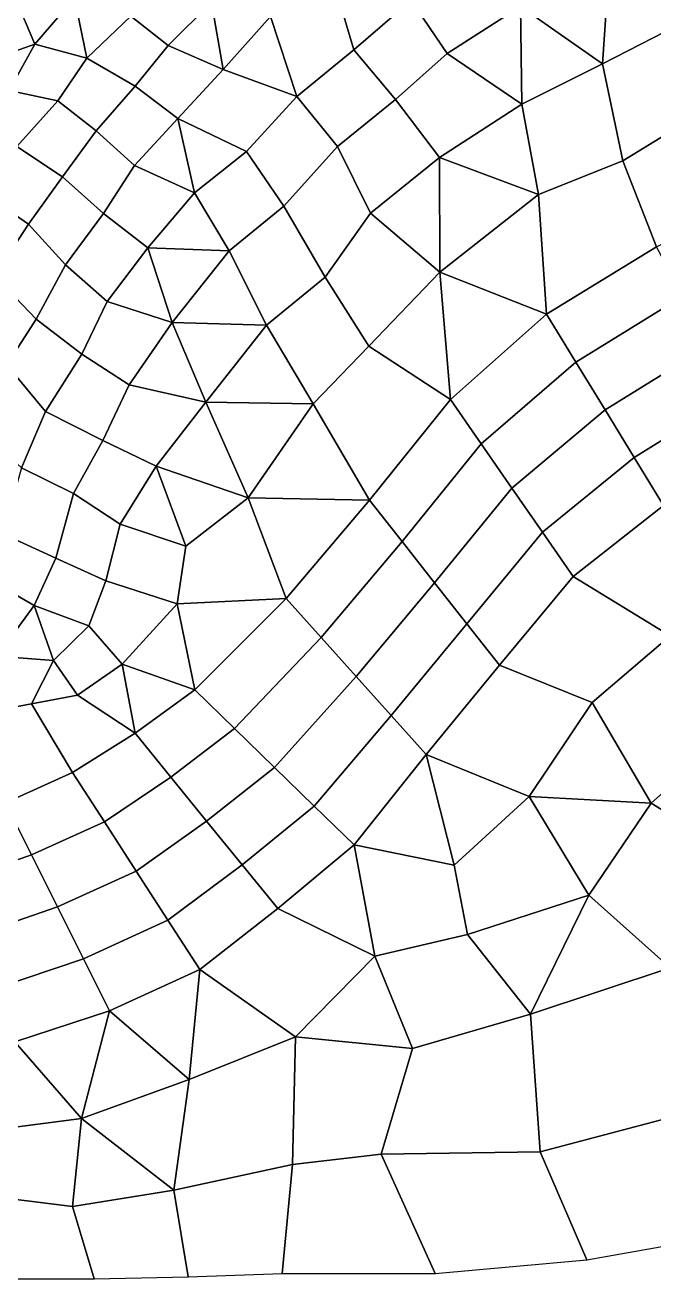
# Model space of a CAD drawing. Extents: x 391089 to 406232, y 6461839 to 6471033.
# Drawn here: x 402657.1 to 402760, y 6469393.4 to 6469598.6 of the extents above; entities that cross this region are included whole.
import ezdxf

# ---------------------------------------------------------------- set-up
doc = ezdxf.new("R2010")
doc.units = 0
for name, color, linetype in [('MESH_BOUND', 25, 'CONTINUOUS'), ('MESH_ELEMS', 18, 'CONTINUOUS'), ('MESH_NODES', 18, 'CONTINUOUS')]:
    doc.layers.add(name, color=color, linetype=linetype)

msp = doc.modelspace()

# ---------------------------------------------------------------- linework, layer by layer
at = {"layer": 'MESH_BOUND', "color": 25}
for points in [[(402748.987, 6469396.55, 2.063), (402773.596, 6469400.91, 2.013)], [(402724.192, 6469394.3, 2.2), (402748.987, 6469396.55, 2.063)], [(402668.421, 6469393.4, 2.034), (402683.813, 6469393.72, 2.143)], [(402683.813, 6469393.72, 2.143), (402699.2, 6469394.3, 2.186)], [(402699.2, 6469394.3, 2.186), (402724.192, 6469394.3, 2.2)], [(402653.023, 6469393.4, 1.987), (402668.421, 6469393.4, 2.034)]]:
    msp.add_polyline3d(points, dxfattribs=at)
at = {"layer": 'MESH_ELEMS', "color": 178}
for points in [[(402707.284, 6469606.68, 1.345), (402710.881, 6469594.5, 1.47), (402720.255, 6469602.62, 1.484), (402716.481, 6469613.91, 1.278)], [(402752.786, 6469609.8, 1.805), (402751.547, 6469592.21, 2.002), (402765.999, 6469599.66, 1.92), (402765.402, 6469613.16, 1.818)], [(402726.177, 6469593.95, 1.666), (402738.181, 6469601.63, 1.814), (402728.814, 6469609.64, 1.464), (402720.255, 6469602.62, 1.484)], [(402752.786, 6469609.8, 1.805), (402738.181, 6469601.63, 1.814), (402751.547, 6469592.21, 2.002), (402752.786, 6469609.8, 1.805)], [(402679.735, 6469606.16, 1.138), (402674.44, 6469600.05, 1.377), (402680.535, 6469595.25, 1.191), (402687.639, 6469602.27, 1.296)], [(402710.881, 6469594.5, 1.47), (402707.284, 6469606.68, 1.345), (402697.294, 6469599.96, 1.374), (402701.552, 6469586.91, 1.391)], [(402655.664, 6469602.69, 1.33), (402658.721, 6469595.47, 1.513), (402665.215, 6469603.01, 1.347), (402655.664, 6469602.69, 1.33)], [(402658.721, 6469595.47, 1.513), (402667.231, 6469593.18, 1.488), (402665.215, 6469603.01, 1.347), (402658.721, 6469595.47, 1.513)], [(402665.215, 6469603.01, 1.347), (402667.231, 6469593.18, 1.488), (402674.44, 6469600.05, 1.377), (402665.215, 6469603.01, 1.347)], [(402658.721, 6469595.47, 1.513), (402655.664, 6469602.69, 1.33), (402650.258, 6469599.33, 1.341), (402650.201, 6469592.47, 1.422)], [(402687.639, 6469602.27, 1.296), (402680.535, 6469595.25, 1.191), (402689.503, 6469591.31, 1.433), (402687.639, 6469602.27, 1.296)], [(402687.639, 6469602.27, 1.296), (402689.503, 6469591.31, 1.433), (402697.294, 6469599.96, 1.374), (402687.639, 6469602.27, 1.296)], [(402720.255, 6469602.62, 1.484), (402710.881, 6469594.5, 1.47), (402717.722, 6469586.42, 1.645), (402726.177, 6469593.95, 1.666)], [(402738.181, 6469601.63, 1.814), (402726.177, 6469593.95, 1.666), (402738.389, 6469585.63, 2.202), (402738.181, 6469601.63, 1.814)], [(402751.547, 6469592.21, 2.002), (402738.181, 6469601.63, 1.814), (402738.389, 6469585.63, 2.202), (402751.547, 6469592.21, 2.002)], [(402675.12, 6469588.59, 1.336), (402680.535, 6469595.25, 1.191), (402674.44, 6469600.05, 1.377), (402667.231, 6469593.18, 1.488)], [(402701.552, 6469586.91, 1.391), (402697.294, 6469599.96, 1.374), (402689.503, 6469591.31, 1.433), (402701.552, 6469586.91, 1.391)], [(402751.547, 6469592.21, 2.002), (402754.888, 6469576.38, 2.136), (402766.717, 6469583.59, 2.162), (402765.999, 6469599.66, 1.92)], [(402658.721, 6469595.47, 1.513), (402650.201, 6469592.47, 1.422), (402654.533, 6469587.85, 1.444), (402658.721, 6469595.47, 1.513)], [(402662.51, 6469586.16, 1.475), (402667.231, 6469593.18, 1.488), (402658.721, 6469595.47, 1.513), (402654.533, 6469587.85, 1.444)], [(402682.124, 6469583.3, 1.284), (402689.503, 6469591.31, 1.433), (402680.535, 6469595.25, 1.191), (402675.12, 6469588.59, 1.336)], [(402667.231, 6469593.18, 1.488), (402662.51, 6469586.16, 1.475), (402668.74, 6469581.28, 1.438), (402675.12, 6469588.59, 1.336)], [(402701.552, 6469586.91, 1.391), (402708.243, 6469578.71, 1.552), (402717.722, 6469586.42, 1.645), (402710.881, 6469594.5, 1.47)], [(402724.892, 6469576.92, 1.924), (402738.389, 6469585.63, 2.202), (402726.177, 6469593.95, 1.666), (402717.722, 6469586.42, 1.645)], [(402693.347, 6469577.88, 1.395), (402701.552, 6469586.91, 1.391), (402689.503, 6469591.31, 1.433), (402682.124, 6469583.3, 1.284)], [(402754.888, 6469576.38, 2.136), (402751.547, 6469592.21, 2.002), (402738.389, 6469585.63, 2.202), (402741.121, 6469570.83, 2.226)], [(402675.05, 6469575.62, 1.37), (402682.124, 6469583.3, 1.284), (402675.12, 6469588.59, 1.336), (402668.74, 6469581.28, 1.438)], [(402654.533, 6469587.85, 1.444), (402655.764, 6469578.71, 1.369), (402662.51, 6469586.16, 1.475), (402654.533, 6469587.85, 1.444)], [(402693.347, 6469577.88, 1.395), (402699.462, 6469568.92, 1.64), (402708.243, 6469578.71, 1.552), (402701.552, 6469586.91, 1.391)], [(402724.892, 6469576.92, 1.924), (402717.722, 6469586.42, 1.645), (402708.243, 6469578.71, 1.552), (402713.645, 6469567.81, 1.802)], [(402663.232, 6469573.73, 1.372), (402668.74, 6469581.28, 1.438), (402662.51, 6469586.16, 1.475), (402655.764, 6469578.71, 1.369)], [(402738.389, 6469585.63, 2.202), (402724.892, 6469576.92, 1.924), (402741.121, 6469570.83, 2.226), (402738.389, 6469585.63, 2.202)], [(402675.05, 6469575.62, 1.37), (402684.853, 6469571.14, 1.401), (402682.124, 6469583.3, 1.284), (402675.05, 6469575.62, 1.37)], [(402682.124, 6469583.3, 1.284), (402684.853, 6469571.14, 1.401), (402693.347, 6469577.88, 1.395), (402682.124, 6469583.3, 1.284)], [(402760.415, 6469562.27, 2.245), (402779.198, 6469571.92, 1.907), (402766.717, 6469583.59, 2.162), (402754.888, 6469576.38, 2.136)], [(402675.05, 6469575.62, 1.37), (402668.74, 6469581.28, 1.438), (402663.232, 6469573.73, 1.372), (402669.963, 6469567.76, 1.469)], [(402663.232, 6469573.73, 1.372), (402655.764, 6469578.71, 1.369), (402650.573, 6469570.92, 1.501), (402657.702, 6469565.99, 1.516)], [(402713.645, 6469567.81, 1.802), (402708.243, 6469578.71, 1.552), (402699.462, 6469568.92, 1.64), (402706.184, 6469557.34, 1.718)], [(402699.462, 6469568.92, 1.64), (402693.347, 6469577.88, 1.395), (402684.853, 6469571.14, 1.401), (402690.537, 6469561.63, 1.593)], [(402724.892, 6469576.92, 1.924), (402713.645, 6469567.81, 1.802), (402724.952, 6469558.14, 1.939), (402724.892, 6469576.92, 1.924)], [(402724.952, 6469558.14, 1.939), (402741.121, 6469570.83, 2.226), (402724.892, 6469576.92, 1.924), (402724.952, 6469558.14, 1.939)], [(402760.415, 6469562.27, 2.245), (402754.888, 6469576.38, 2.136), (402741.121, 6469570.83, 2.226), (402742.412, 6469551.26, 2.306)], [(402677.195, 6469562.15, 1.417), (402684.853, 6469571.14, 1.401), (402675.05, 6469575.62, 1.37), (402669.963, 6469567.76, 1.469)], [(402669.963, 6469567.76, 1.469), (402663.232, 6469573.73, 1.372), (402657.702, 6469565.99, 1.516), (402663.752, 6469559.33, 1.369)], [(402657.702, 6469565.99, 1.516), (402650.573, 6469570.92, 1.501), (402645.559, 6469563.24, 1.554), (402652.16, 6469557.55, 1.588)], [(402684.853, 6469571.14, 1.401), (402677.195, 6469562.15, 1.417), (402690.537, 6469561.63, 1.593), (402684.853, 6469571.14, 1.401)], [(402742.412, 6469551.26, 2.306), (402741.121, 6469570.83, 2.226), (402724.952, 6469558.14, 1.939), (402742.412, 6469551.26, 2.306)], [(402706.184, 6469557.34, 1.718), (402699.462, 6469568.92, 1.64), (402690.537, 6469561.63, 1.593), (402696.61, 6469549.46, 1.83)], [(402652.16, 6469557.55, 1.588), (402658.936, 6469550.46, 1.359), (402663.752, 6469559.33, 1.369), (402657.702, 6469565.99, 1.516)], [(402670.537, 6469553.35, 1.284), (402677.195, 6469562.15, 1.417), (402669.963, 6469567.76, 1.469), (402663.752, 6469559.33, 1.369)], [(402706.184, 6469557.34, 1.718), (402713.339, 6469546.05, 2.208), (402724.952, 6469558.14, 1.939), (402713.645, 6469567.81, 1.802)], [(402670.537, 6469553.35, 1.284), (402681.216, 6469549.89, 1.662), (402677.195, 6469562.15, 1.417), (402670.537, 6469553.35, 1.284)], [(402677.195, 6469562.15, 1.417), (402681.216, 6469549.89, 1.662), (402690.537, 6469561.63, 1.593), (402677.195, 6469562.15, 1.417)], [(402764.702, 6469554.21, 1.536), (402760.415, 6469562.27, 2.245), (402742.412, 6469551.26, 2.306), (402747.198, 6469543.44, -0.1)], [(402681.216, 6469549.89, 1.662), (402696.61, 6469549.46, 1.83), (402690.537, 6469561.63, 1.593), (402681.216, 6469549.89, 1.662)], [(402658.936, 6469550.46, 1.359), (402666.406, 6469544.75, 1.6), (402670.537, 6469553.35, 1.284), (402663.752, 6469559.33, 1.369)], [(402724.952, 6469558.14, 1.939), (402713.339, 6469546.05, 2.208), (402726.692, 6469537.28, 2.112), (402724.952, 6469558.14, 1.939)], [(402724.952, 6469558.14, 1.939), (402726.692, 6469537.28, 2.112), (402742.412, 6469551.26, 2.306), (402724.952, 6469558.14, 1.939)], [(402647.294, 6469550.16, 1.323), (402654.13, 6469542.97, 1.291), (402658.936, 6469550.46, 1.359), (402652.16, 6469557.55, 1.588)], [(402696.61, 6469549.46, 1.83), (402704.269, 6469536.62, 2.166), (402713.339, 6469546.05, 2.208), (402706.184, 6469557.34, 1.718)], [(402768.988, 6469546.15, -0.1), (402764.702, 6469554.21, 1.536), (402747.198, 6469543.44, -0.1), (402751.983, 6469535.62, -0.1)], [(402670.537, 6469553.35, 1.284), (402666.406, 6469544.75, 1.6), (402674.183, 6469539.69, 1.926), (402681.216, 6469549.89, 1.662)], [(402666.406, 6469544.75, 1.6), (402658.936, 6469550.46, 1.359), (402654.13, 6469542.97, 1.291), (402660.494, 6469535.34, 1.746)], [(402686.694, 6469536.86, 1.953), (402681.216, 6469549.89, 1.662), (402674.183, 6469539.69, 1.926), (402686.694, 6469536.86, 1.953)], [(402686.694, 6469536.86, 1.953), (402696.61, 6469549.46, 1.83), (402681.216, 6469549.89, 1.662), (402686.694, 6469536.86, 1.953)], [(402704.269, 6469536.62, 2.166), (402696.61, 6469549.46, 1.83), (402686.694, 6469536.86, 1.953), (402704.269, 6469536.62, 2.166)], [(402747.198, 6469543.44, -0.1), (402742.412, 6469551.26, 2.306), (402726.692, 6469537.28, 2.112), (402731.714, 6469530.05, -0.1)], [(402704.269, 6469536.62, 2.166), (402713.474, 6469520.85, 1.559), (402726.692, 6469537.28, 2.112), (402713.339, 6469546.05, 2.208)], [(402773.274, 6469538.08, 0.897), (402768.988, 6469546.15, -0.1), (402751.983, 6469535.62, -0.1), (402756.769, 6469527.8, 0.475)], [(402669.863, 6469530.62, 1.661), (402674.183, 6469539.69, 1.926), (402666.406, 6469544.75, 1.6), (402660.494, 6469535.34, 1.746)], [(402751.983, 6469535.62, -0.1), (402747.198, 6469543.44, -0.1), (402731.714, 6469530.05, -0.1), (402736.736, 6469522.81, -0.1)], [(402648.837, 6469533.12, 1.419), (402656.573, 6469526.12, 1.437), (402660.494, 6469535.34, 1.746), (402654.13, 6469542.97, 1.291)], [(402678.594, 6469526.41, 1.622), (402686.694, 6469536.86, 1.953), (402674.183, 6469539.69, 1.926), (402669.863, 6469530.62, 1.661)], [(402731.714, 6469530.05, -0.1), (402726.692, 6469537.28, 2.112), (402713.474, 6469520.85, 1.559), (402718.78, 6469514.09, -0.1)], [(402777.561, 6469530.02, 1.537), (402773.274, 6469538.08, 0.897), (402756.769, 6469527.8, 0.475), (402761.554, 6469519.98, 1.337)], [(402665.071, 6469521.93, 1.375), (402669.863, 6469530.62, 1.661), (402660.494, 6469535.34, 1.746), (402656.573, 6469526.12, 1.437)], [(402686.694, 6469536.86, 1.953), (402678.594, 6469526.41, 1.622), (402693.631, 6469521.21, 1.774), (402686.694, 6469536.86, 1.953)], [(402704.269, 6469536.62, 2.166), (402686.694, 6469536.86, 1.953), (402693.631, 6469521.21, 1.774), (402704.269, 6469536.62, 2.166)], [(402713.474, 6469520.85, 1.559), (402704.269, 6469536.62, 2.166), (402693.631, 6469521.21, 1.774), (402713.474, 6469520.85, 1.559)], [(402756.769, 6469527.8, 0.475), (402751.983, 6469535.62, -0.1), (402736.736, 6469522.81, -0.1), (402741.758, 6469515.58, 0.295)], [(402672.662, 6469516.88, 1.462), (402678.594, 6469526.41, 1.622), (402669.863, 6469530.62, 1.661), (402665.071, 6469521.93, 1.375)], [(402736.736, 6469522.81, -0.1), (402731.714, 6469530.05, -0.1), (402718.78, 6469514.09, -0.1), (402724.086, 6469507.33, -0.1)], [(402761.554, 6469519.98, 1.337), (402756.769, 6469527.8, 0.475), (402741.758, 6469515.58, 0.295), (402746.78, 6469508.35, 0.96)], [(402653.504, 6469515.32, 1.235), (402662.181, 6469511.35, 1.281), (402665.071, 6469521.93, 1.375), (402656.573, 6469526.12, 1.437)], [(402672.662, 6469516.88, 1.462), (402683.444, 6469513.32, 1.474), (402678.594, 6469526.41, 1.622), (402672.662, 6469516.88, 1.462)], [(402693.631, 6469521.21, 1.774), (402678.594, 6469526.41, 1.622), (402683.444, 6469513.32, 1.474), (402693.631, 6469521.21, 1.774)], [(402741.758, 6469515.58, 0.295), (402736.736, 6469522.81, -0.1), (402724.086, 6469507.33, -0.1), (402729.392, 6469500.57, -0.1)], [(402662.181, 6469511.35, 1.281), (402670.318, 6469507.63, 1.352), (402672.662, 6469516.88, 1.462), (402665.071, 6469521.93, 1.375)], [(402699.83, 6469504.73, 1.58), (402693.631, 6469521.21, 1.774), (402683.444, 6469513.32, 1.474), (402681.991, 6469503.86, 1.347)], [(402693.631, 6469521.21, 1.774), (402699.83, 6469504.73, 1.58), (402713.474, 6469520.85, 1.559), (402693.631, 6469521.21, 1.774)], [(402718.78, 6469514.09, -0.1), (402713.474, 6469520.85, 1.559), (402699.83, 6469504.73, 1.58), (402705.553, 6469498.35, -0.1)], [(402762.655, 6469498.61, 0.846), (402761.554, 6469519.98, 1.337), (402746.78, 6469508.35, 0.96), (402762.655, 6469498.61, 0.846)], [(402670.318, 6469507.63, 1.352), (402681.991, 6469503.86, 1.347), (402683.444, 6469513.32, 1.474), (402672.662, 6469516.88, 1.462)], [(402662.181, 6469511.35, 1.281), (402653.504, 6469515.32, 1.235), (402652.203, 6469507.29, 1.301), (402658.647, 6469503.58, 1.304)], [(402746.78, 6469508.35, 0.96), (402741.758, 6469515.58, 0.295), (402729.392, 6469500.57, -0.1), (402734.698, 6469493.81, 0.682)], [(402724.086, 6469507.33, -0.1), (402718.78, 6469514.09, -0.1), (402705.553, 6469498.35, -0.1), (402711.275, 6469491.96, -0.1)], [(402658.647, 6469503.58, 1.304), (402667.578, 6469500.29, 1.346), (402670.318, 6469507.63, 1.352), (402662.181, 6469511.35, 1.281)], [(402749.866, 6469487.73, 0.831), (402762.655, 6469498.61, 0.846), (402746.78, 6469508.35, 0.96), (402734.698, 6469493.81, 0.682)], [(402648.518, 6469500.46, 1.388), (402652.502, 6469495.3, 1.433), (402658.647, 6469503.58, 1.304), (402652.203, 6469507.29, 1.301)], [(402681.991, 6469503.86, 1.347), (402670.318, 6469507.63, 1.352), (402667.578, 6469500.29, 1.346), (402673.037, 6469494.02, 1.482)], [(402729.392, 6469500.57, -0.1), (402724.086, 6469507.33, -0.1), (402711.275, 6469491.96, -0.1), (402716.998, 6469485.57, 0.408)], [(402684.9, 6469489.8, 0.463), (402699.83, 6469504.73, 1.58), (402681.991, 6469503.86, 1.347), (402684.9, 6469489.8, 0.463)], [(402705.553, 6469498.35, -0.1), (402699.83, 6469504.73, 1.58), (402684.9, 6469489.8, 0.463), (402691.408, 6469483.45, 0.549)], [(402661.766, 6469494.58, 1.38), (402658.647, 6469503.58, 1.304), (402652.502, 6469495.3, 1.433), (402661.766, 6469494.58, 1.38)], [(402667.578, 6469500.29, 1.346), (402658.647, 6469503.58, 1.304), (402661.766, 6469494.58, 1.38), (402667.578, 6469500.29, 1.346)], [(402681.991, 6469503.86, 1.347), (402673.037, 6469494.02, 1.482), (402684.9, 6469489.8, 0.463), (402681.991, 6469503.86, 1.347)], [(402665.727, 6469488.9, 1.4), (402673.037, 6469494.02, 1.482), (402667.578, 6469500.29, 1.346), (402661.766, 6469494.58, 1.38)], [(402734.698, 6469493.81, 0.682), (402729.392, 6469500.57, -0.1), (402716.998, 6469485.57, 0.408), (402722.721, 6469479.19, 0.983)], [(402711.275, 6469491.96, -0.1), (402705.553, 6469498.35, -0.1), (402691.408, 6469483.45, 0.549), (402697.915, 6469477.11, -0.1)], [(402749.866, 6469487.73, 0.831), (402759.53, 6469471.23, 1.269), (402774.453, 6469484.57, 1.32), (402762.655, 6469498.61, 0.846)], [(402658.207, 6469487.48, 1.408), (402661.766, 6469494.58, 1.38), (402652.502, 6469495.3, 1.433), (402650.687, 6469486.07, 1.332)], [(402665.727, 6469488.9, 1.4), (402661.766, 6469494.58, 1.38), (402658.207, 6469487.48, 1.408), (402665.727, 6469488.9, 1.4)], [(402675.133, 6469482.68, 0.699), (402673.037, 6469494.02, 1.482), (402665.727, 6469488.9, 1.4), (402675.133, 6469482.68, 0.699)], [(402675.133, 6469482.68, 0.699), (402684.9, 6469489.8, 0.463), (402673.037, 6469494.02, 1.482), (402675.133, 6469482.68, 0.699)], [(402716.998, 6469485.57, 0.408), (402711.275, 6469491.96, -0.1), (402697.915, 6469477.11, -0.1), (402704.422, 6469470.76, 0.66)], [(402739.588, 6469472.35, 1.119), (402749.866, 6469487.73, 0.831), (402734.698, 6469493.81, 0.682), (402722.721, 6469479.19, 0.983)], [(402665.727, 6469488.9, 1.4), (402658.207, 6469487.48, 1.408), (402664.913, 6469476.25, 0.619), (402675.133, 6469482.68, 0.699)], [(402684.9, 6469489.8, 0.463), (402675.133, 6469482.68, 0.699), (402680.965, 6469475.51, 0.577), (402691.408, 6469483.45, 0.549)], [(402658.207, 6469487.48, 1.408), (402650.687, 6469486.07, 1.332), (402653.959, 6469471.28, 0.764), (402664.913, 6469476.25, 0.619)], [(402739.588, 6469472.35, 1.119), (402759.53, 6469471.23, 1.269), (402749.866, 6469487.73, 0.831), (402739.588, 6469472.35, 1.119)], [(402722.721, 6469479.19, 0.983), (402716.998, 6469485.57, 0.408), (402704.422, 6469470.76, 0.66), (402710.93, 6469464.41, 1.26)], [(402759.53, 6469471.23, 1.269), (402775.682, 6469461.31, 1.486), (402774.453, 6469484.57, 1.32), (402759.53, 6469471.23, 1.269)], [(402675.133, 6469482.68, 0.699), (402664.913, 6469476.25, 0.619), (402670.107, 6469468.19, 0.521), (402680.965, 6469475.51, 0.577)], [(402691.408, 6469483.45, 0.549), (402680.965, 6469475.51, 0.577), (402686.796, 6469468.33, -0.1), (402697.915, 6469477.11, -0.1)], [(402727.306, 6469461.11, 1.572), (402722.721, 6469479.19, 0.983), (402710.93, 6469464.41, 1.26), (402727.306, 6469461.11, 1.572)], [(402727.306, 6469461.11, 1.572), (402739.588, 6469472.35, 1.119), (402722.721, 6469479.19, 0.983), (402727.306, 6469461.11, 1.572)], [(402664.913, 6469476.25, 0.619), (402653.959, 6469471.28, 0.764), (402658.201, 6469462.78, 0.631), (402670.107, 6469468.19, 0.521)], [(402697.915, 6469477.11, -0.1), (402686.796, 6469468.33, -0.1), (402692.627, 6469461.16, -0.1), (402704.422, 6469470.76, 0.66)], [(402680.965, 6469475.51, 0.577), (402670.107, 6469468.19, 0.521), (402675.3, 6469460.14, -0.1), (402686.796, 6469468.33, -0.1)], [(402727.306, 6469461.11, 1.572), (402729.509, 6469449.77, 1.452), (402749.329, 6469456.19, 1.568), (402739.588, 6469472.35, 1.119)], [(402749.329, 6469456.19, 1.568), (402759.53, 6469471.23, 1.269), (402739.588, 6469472.35, 1.119), (402749.329, 6469456.19, 1.568)], [(402653.959, 6469471.28, 0.764), (402642.605, 6469467.14, 0.851), (402645.826, 6469458.41, 0.874), (402658.201, 6469462.78, 0.631)], [(402704.422, 6469470.76, 0.66), (402692.627, 6469461.16, -0.1), (402698.459, 6469453.99, 1.384), (402710.93, 6469464.41, 1.26)], [(402749.329, 6469456.19, 1.568), (402762.634, 6469444.28, 1.208), (402775.682, 6469461.31, 1.486), (402759.53, 6469471.23, 1.269)], [(402670.107, 6469468.19, 0.521), (402658.201, 6469462.78, 0.631), (402662.442, 6469454.28, -0.1), (402675.3, 6469460.14, -0.1)], [(402686.796, 6469468.33, -0.1), (402675.3, 6469460.14, -0.1), (402680.494, 6469452.08, -0.1), (402692.627, 6469461.16, -0.1)], [(402698.459, 6469453.99, 1.384), (402714.329, 6469446.22, 1.504), (402710.93, 6469464.41, 1.26), (402698.459, 6469453.99, 1.384)], [(402714.329, 6469446.22, 1.504), (402729.509, 6469449.77, 1.452), (402727.306, 6469461.11, 1.572), (402710.93, 6469464.41, 1.26)], [(402658.201, 6469462.78, 0.631), (402645.826, 6469458.41, 0.874), (402649.046, 6469449.67, -0.1), (402662.442, 6469454.28, -0.1)], [(402692.627, 6469461.16, -0.1), (402680.494, 6469452.08, -0.1), (402685.687, 6469444.02, 1.6), (402698.459, 6469453.99, 1.384)], [(402675.3, 6469460.14, -0.1), (402662.442, 6469454.28, -0.1), (402666.683, 6469445.79, 0.884), (402680.494, 6469452.08, -0.1)], [(402739.787, 6469436.72, 1.433), (402749.329, 6469456.19, 1.568), (402729.509, 6469449.77, 1.452), (402739.787, 6469436.72, 1.433)], [(402739.787, 6469436.72, 1.433), (402762.634, 6469444.28, 1.208), (402749.329, 6469456.19, 1.568), (402739.787, 6469436.72, 1.433)], [(402662.442, 6469454.28, -0.1), (402649.046, 6469449.67, -0.1), (402652.266, 6469440.94, 1.122), (402666.683, 6469445.79, 0.884)], [(402701.357, 6469433, 1.737), (402714.329, 6469446.22, 1.504), (402698.459, 6469453.99, 1.384), (402685.687, 6469444.02, 1.6)], [(402680.494, 6469452.08, -0.1), (402666.683, 6469445.79, 0.884), (402670.925, 6469437.29, 1.697), (402685.687, 6469444.02, 1.6)], [(402729.509, 6469449.77, 1.452), (402714.329, 6469446.22, 1.504), (402720.471, 6469431.13, 1.685), (402739.787, 6469436.72, 1.433)], [(402666.683, 6469445.79, 0.884), (402652.266, 6469440.94, 1.122), (402655.487, 6469432.2, 1.891), (402670.925, 6469437.29, 1.697)], [(402701.357, 6469433, 1.737), (402720.471, 6469431.13, 1.685), (402714.329, 6469446.22, 1.504), (402701.357, 6469433, 1.737)], [(402670.925, 6469437.29, 1.697), (402683.953, 6469426.02, 1.878), (402685.687, 6469444.02, 1.6), (402670.925, 6469437.29, 1.697)], [(402701.357, 6469433, 1.737), (402685.687, 6469444.02, 1.6), (402683.953, 6469426.02, 1.878), (402701.357, 6469433, 1.737)], [(402764.477, 6469420.29, 1.885), (402762.634, 6469444.28, 1.208), (402739.787, 6469436.72, 1.433), (402741.349, 6469414.19, 1.745)], [(402655.487, 6469432.2, 1.891), (402666.341, 6469419.66, 1.834), (402670.925, 6469437.29, 1.697), (402655.487, 6469432.2, 1.891)], [(402683.953, 6469426.02, 1.878), (402670.925, 6469437.29, 1.697), (402666.341, 6469419.66, 1.834), (402683.953, 6469426.02, 1.878)], [(402741.349, 6469414.19, 1.745), (402739.787, 6469436.72, 1.433), (402720.471, 6469431.13, 1.685), (402715.393, 6469413.81, 1.734)], [(402700.884, 6469412.13, 1.872), (402701.357, 6469433, 1.737), (402683.953, 6469426.02, 1.878), (402681.438, 6469407.95, 1.985)], [(402715.393, 6469413.81, 1.734), (402720.471, 6469431.13, 1.685), (402701.357, 6469433, 1.737), (402700.884, 6469412.13, 1.872)], [(402655.487, 6469432.2, 1.891), (402652.074, 6469417.82, 1.723), (402666.341, 6469419.66, 1.834), (402655.487, 6469432.2, 1.891)], [(402681.438, 6469407.95, 1.985), (402683.953, 6469426.02, 1.878), (402666.341, 6469419.66, 1.834), (402681.438, 6469407.95, 1.985)], [(402764.477, 6469420.29, 1.885), (402741.349, 6469414.19, 1.745), (402748.987, 6469396.55, 2.063), (402773.596, 6469400.91, 2.013)], [(402664.875, 6469405.26, 1.906), (402666.341, 6469419.66, 1.834), (402652.074, 6469417.82, 1.723), (402649.523, 6469407.17, 1.766)], [(402664.875, 6469405.26, 1.906), (402681.438, 6469407.95, 1.985), (402666.341, 6469419.66, 1.834), (402664.875, 6469405.26, 1.906)], [(402741.349, 6469414.19, 1.745), (402715.393, 6469413.81, 1.734), (402724.192, 6469394.3, 2.2), (402748.987, 6469396.55, 2.063)], [(402699.2, 6469394.3, 2.186), (402700.884, 6469412.13, 1.872), (402681.438, 6469407.95, 1.985), (402683.813, 6469393.72, 2.143)], [(402715.393, 6469413.81, 1.734), (402700.884, 6469412.13, 1.872), (402699.2, 6469394.3, 2.186), (402724.192, 6469394.3, 2.2)], [(402668.421, 6469393.4, 2.034), (402683.813, 6469393.72, 2.143), (402681.438, 6469407.95, 1.985), (402664.875, 6469405.26, 1.906)], [(402664.875, 6469405.26, 1.906), (402649.523, 6469407.17, 1.766), (402653.023, 6469393.4, 1.987), (402668.421, 6469393.4, 2.034)]]:
    msp.add_3dface(points, dxfattribs=at)
at = {"layer": 'MESH_NODES', "color": 18}
for p in [(402658.721, 6469595.47, 1.513), (402680.535, 6469595.25, 1.191), (402667.231, 6469593.18, 1.488), (402710.881, 6469594.5, 1.47), (402726.177, 6469593.95, 1.666), (402689.503, 6469591.31, 1.433), (402751.547, 6469592.21, 2.002), (402675.12, 6469588.59, 1.336), (402701.552, 6469586.91, 1.391), (402717.722, 6469586.42, 1.645), (402662.51, 6469586.16, 1.475), (402738.389, 6469585.63, 2.202), (402682.124, 6469583.3, 1.284), (402668.74, 6469581.28, 1.438), (402708.243, 6469578.71, 1.552), (402693.347, 6469577.88, 1.395), (402724.892, 6469576.92, 1.924), (402754.888, 6469576.38, 2.136), (402675.05, 6469575.62, 1.37), (402663.232, 6469573.73, 1.372), (402684.853, 6469571.14, 1.401), (402741.121, 6469570.83, 2.226), (402699.462, 6469568.92, 1.64), (402657.702, 6469565.99, 1.516), (402669.963, 6469567.76, 1.469), (402713.645, 6469567.81, 1.802), (402677.195, 6469562.15, 1.417), (402690.537, 6469561.63, 1.593), (402663.752, 6469559.33, 1.369), (402724.952, 6469558.14, 1.939), (402706.184, 6469557.34, 1.718), (402670.537, 6469553.35, 1.284), (402658.936, 6469550.46, 1.359), (402681.216, 6469549.89, 1.662), (402696.61, 6469549.46, 1.83), (402742.412, 6469551.26, 2.306), (402713.339, 6469546.05, 2.208), (402666.406, 6469544.75, 1.6), (402747.198, 6469543.44, -0.1), (402674.183, 6469539.69, 1.926), (402726.692, 6469537.28, 2.112), (402660.494, 6469535.34, 1.746), (402686.694, 6469536.86, 1.953), (402704.269, 6469536.62, 2.166), (402751.983, 6469535.62, -0.1), (402669.863, 6469530.62, 1.661), (402731.714, 6469530.05, -0.1), (402756.769, 6469527.8, 0.475), (402678.594, 6469526.41, 1.622), (402736.736, 6469522.81, -0.1), (402665.071, 6469521.93, 1.375), (402693.631, 6469521.21, 1.774), (402713.474, 6469520.85, 1.559), (402672.662, 6469516.88, 1.462), (402741.758, 6469515.58, 0.295), (402683.444, 6469513.32, 1.474), (402718.78, 6469514.09, -0.1), (402662.181, 6469511.35, 1.281), (402746.78, 6469508.35, 0.96), (402670.318, 6469507.63, 1.352), (402724.086, 6469507.33, -0.1), (402699.83, 6469504.73, 1.58), (402658.647, 6469503.58, 1.304), (402681.991, 6469503.86, 1.347), (402667.578, 6469500.29, 1.346), (402729.392, 6469500.57, -0.1), (402705.553, 6469498.35, -0.1), (402661.766, 6469494.58, 1.38), (402673.037, 6469494.02, 1.482), (402711.275, 6469491.96, -0.1), (402734.698, 6469493.81, 0.682), (402665.727, 6469488.9, 1.4), (402684.9, 6469489.8, 0.463), (402658.207, 6469487.48, 1.408), (402749.866, 6469487.73, 0.831), (402716.998, 6469485.57, 0.408), (402675.133, 6469482.68, 0.699), (402691.408, 6469483.45, 0.549), (402722.721, 6469479.19, 0.983), (402664.913, 6469476.25, 0.619), (402697.915, 6469477.11, -0.1), (402680.965, 6469475.51, 0.577), (402739.588, 6469472.35, 1.119), (402704.422, 6469470.76, 0.66), (402759.53, 6469471.23, 1.269), (402670.107, 6469468.19, 0.521), (402686.796, 6469468.33, -0.1), (402710.93, 6469464.41, 1.26), (402658.201, 6469462.78, 0.631), (402692.627, 6469461.16, -0.1), (402675.3, 6469460.14, -0.1), (402727.306, 6469461.11, 1.572), (402749.329, 6469456.19, 1.568), (402662.442, 6469454.28, -0.1), (402698.459, 6469453.99, 1.384), (402680.494, 6469452.08, -0.1), (402729.509, 6469449.77, 1.452), (402666.683, 6469445.79, 0.884), (402714.329, 6469446.22, 1.504), (402685.687, 6469444.02, 1.6), (402670.925, 6469437.29, 1.697), (402739.787, 6469436.72, 1.433), (402701.357, 6469433, 1.737), (402720.471, 6469431.13, 1.685), (402683.953, 6469426.02, 1.878), (402666.341, 6469419.66, 1.834), (402741.349, 6469414.19, 1.745), (402700.884, 6469412.13, 1.872), (402715.393, 6469413.81, 1.734), (402681.438, 6469407.95, 1.985), (402664.875, 6469405.26, 1.906), (402748.987, 6469396.55, 2.063), (402683.813, 6469393.72, 2.143), (402699.2, 6469394.3, 2.186), (402724.192, 6469394.3, 2.2), (402668.421, 6469393.4, 2.034)]:
    msp.add_point(p, dxfattribs=at)

doc.saveas('drawing.dxf')
